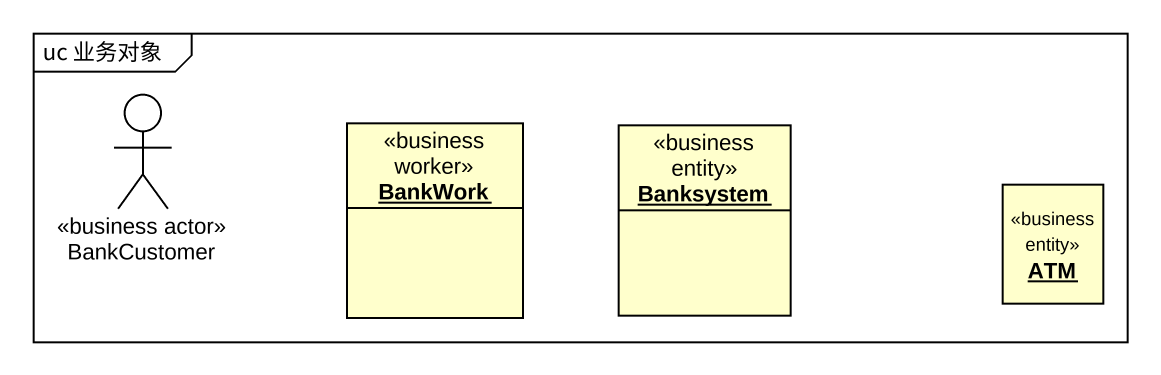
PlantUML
@startuml
mainframe uc 业务对象
allowmixing
hide circle
hide empty members
actor BankCustomer <<business actor>>
object BankWork <<business worker>>
object Banksystem <<business entity>>
object ATM <<business entity>>
@enduml
